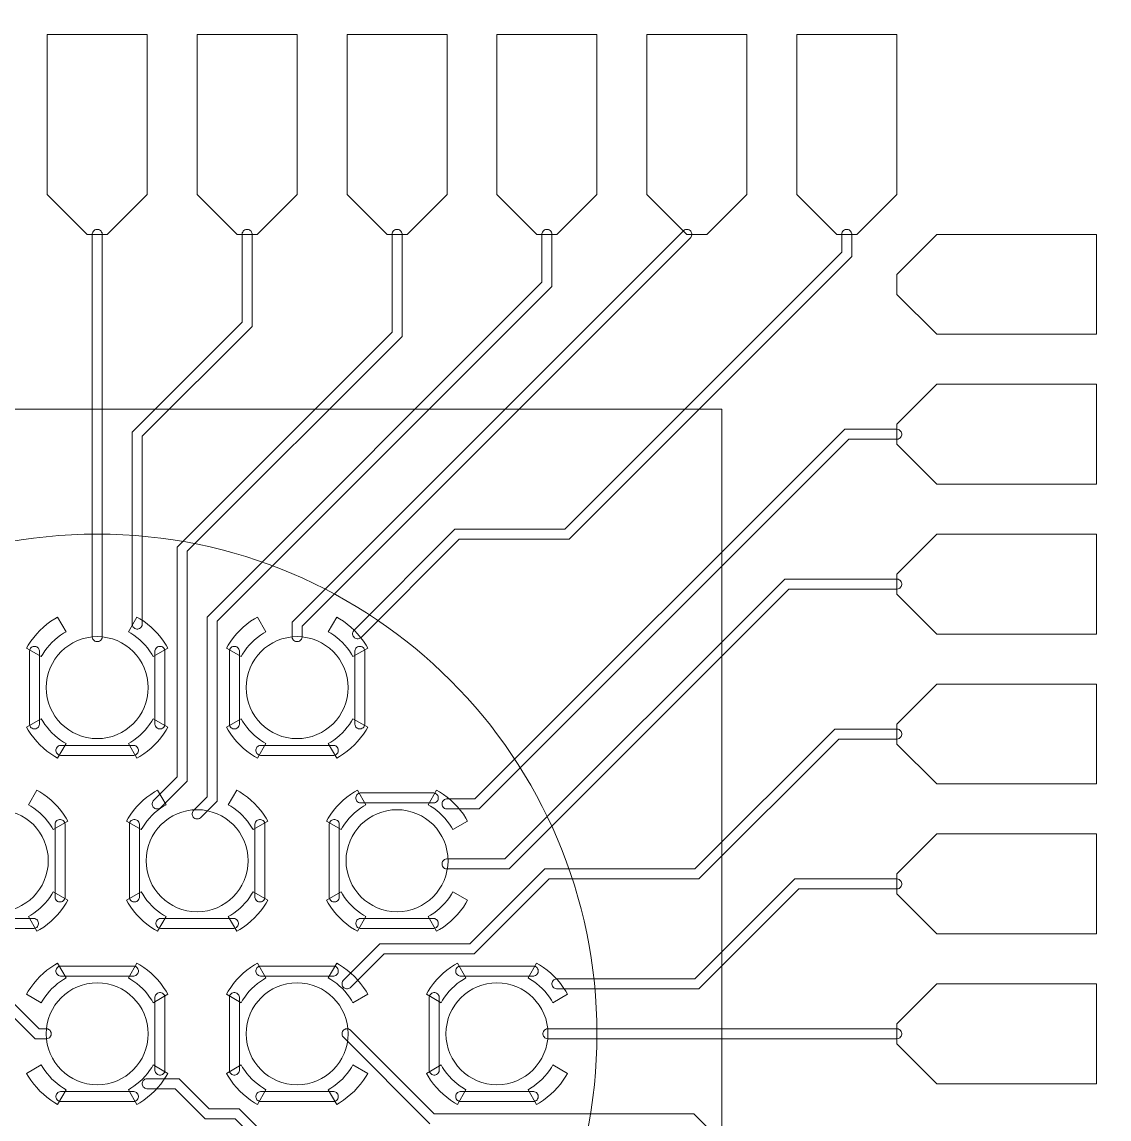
# Model space of a CAD drawing. Extents: x -17000 to 83000, y -71302 to 39000.
# Drawn here: x 32247 to 43125, y -853 to 10126 of the extents above; entities that cross this region are included whole.
import ezdxf

# ---------------------------------------------------------------- set-up
doc = ezdxf.new("R2010")
doc.units = 0
for name, color, linetype, lineweight, true_color in [('Boundaries', 6, 'Continuous', 5, 0xff00ff), ('Central Electrodes', 5, 'Continuous', 5, 0x0000ff), ('Connectors', 4, 'Continuous', 5, 0x00ffff), ('Reference Electrodes', 30, 'Continuous', 5, 0xff7f00)]:
    doc.layers.add(name, color=color, linetype=linetype, lineweight=lineweight, true_color=true_color)

msp = doc.modelspace()

# ---------------------------------------------------------------- linework, layer by layer
at = {"layer": 'Boundaries'}
for points in [[(39250, 6250), (26750, 6250)], [(39250, -6250), (39250, 6250)]]:
    msp.add_lwpolyline(points, dxfattribs=at)
for centre, radius in [((33000, -11000), 50000), ((33000, -11000), 47500), ((33000, 0), 5000)]:
    msp.add_circle(centre, radius, dxfattribs=at)
at = {"layer": 'Central Electrodes'}
for points in [[(32900, 8000), (32500, 8400), (32500, 10000), (33500, 10000), (33500, 8400), (33100, 8000)], [(34400, 8000), (34000, 8400), (34000, 10000), (35000, 10000), (35000, 8400), (34600, 8000)], [(35900, 8000), (35500, 8400), (35500, 10000), (36500, 10000), (36500, 8400), (36100, 8000)], [(37400, 8000), (37000, 8400), (37000, 10000), (38000, 10000), (38000, 8400), (37600, 8000)], [(38900, 8000), (38500, 8400), (38500, 10000), (39500, 10000), (39500, 8400), (39100, 8000)], [(40400, 8000), (40000, 8400), (40000, 10000), (41000, 10000), (41000, 8400), (40600, 8000)], [(41400, 7000), (41000, 7400), (41000, 7600), (41400, 8000), (43000, 8000), (43000, 7000)], [(41400, 5500), (41000, 5900), (41000, 6100), (41400, 6500), (43000, 6500), (43000, 5500)], [(41400, 4000), (41000, 4400), (41000, 4600), (41400, 5000), (43000, 5000), (43000, 4000)], [(41400, 2500), (41000, 2900), (41000, 3100), (41400, 3500), (43000, 3500), (43000, 2500)], [(41400, 1000), (41000, 1400), (41000, 1600), (41400, 2000), (43000, 2000), (43000, 1000)], [(41400, -500), (41000, -100), (41000, 100), (41400, 500), (43000, 500), (43000, -500)]]:
    msp.add_lwpolyline(points, close=True, dxfattribs=at)
for centre in [(33000, 3464.102), (35000, 3464.102), (32000, 1732.051), (34000, 1732.051), (36000, 1732.051), (33000, 0), (35000, 0), (37000, 0)]:
    msp.add_circle(centre, 510.252, dxfattribs=at)
at = {"layer": 'Connectors'}
for points in [[(32995.075, 3924.354), (32985.416, 3926.275), (32976.316, 3930.045), (32968.127, 3935.516), (32961.162, 3942.481), (32955.691, 3950.67), (32951.921, 3959.77), (32950, 3969.429), (32950, 8004.925), (32951.921, 8014.584), (32955.691, 8023.684), (32961.162, 8031.873), (32968.127, 8038.838), (32976.316, 8044.309), (32985.416, 8048.079), (32995.075, 8050), (33004.925, 8050), (33014.584, 8048.079), (33023.684, 8044.309), (33031.873, 8038.838), (33038.838, 8031.873), (33044.309, 8023.684), (33048.079, 8014.584), (33050, 8004.925), (33050, 3969.429), (33048.079, 3959.77), (33044.309, 3950.67), (33038.838, 3942.481), (33031.873, 3935.516), (33023.684, 3930.045), (33014.584, 3926.275), (33004.925, 3924.354)], [(33395.075, 4050), (33385.416, 4051.921), (33376.316, 4055.691), (33368.127, 4061.162), (33361.162, 4068.127), (33355.691, 4076.316), (33351.921, 4085.416), (33350, 4095.075), (33350, 6020.71), (34450, 7120.71), (34450, 8004.925), (34451.921, 8014.584), (34455.691, 8023.684), (34461.162, 8031.873), (34468.127, 8038.838), (34476.316, 8044.309), (34485.416, 8048.079), (34495.075, 8050), (34504.925, 8050), (34514.584, 8048.079), (34523.684, 8044.309), (34531.873, 8038.838), (34538.838, 8031.873), (34544.309, 8023.684), (34548.079, 8014.584), (34550, 8004.925), (34550, 7079.29), (33450, 5979.29), (33450, 4095.075), (33448.079, 4085.416), (33444.309, 4076.316), (33438.838, 4068.127), (33431.873, 4061.162), (33423.684, 4055.691), (33414.584, 4051.921), (33404.925, 4050)], [(33595.075, 2250), (33585.415, 2251.922), (33576.316, 2255.691), (33568.127, 2261.162), (33561.162, 2268.127), (33555.691, 2276.316), (33551.922, 2285.415), (33550, 2295.075), (33550, 2304.924), (33551.922, 2314.584), (33555.691, 2323.684), (33561.163, 2331.873), (33800, 2570.71), (33800, 4870.71), (35950, 7020.71), (35950, 8004.925), (35951.921, 8014.584), (35955.691, 8023.684), (35961.162, 8031.873), (35968.127, 8038.838), (35976.316, 8044.309), (35985.416, 8048.079), (35995.075, 8050), (36004.925, 8050), (36014.584, 8048.079), (36023.684, 8044.309), (36031.873, 8038.838), (36038.838, 8031.873), (36044.309, 8023.684), (36048.079, 8014.584), (36050, 8004.925), (36050, 6979.29), (33900, 4829.29), (33900, 2529.29), (33631.873, 2261.163), (33623.684, 2255.691), (33614.584, 2251.922), (33604.924, 2250)], [(33995.075, 2150), (33985.415, 2151.922), (33976.316, 2155.691), (33968.127, 2161.162), (33961.162, 2168.127), (33955.691, 2176.316), (33951.922, 2185.415), (33950, 2195.075), (33950, 2204.924), (33951.922, 2214.584), (33955.691, 2223.684), (33961.163, 2231.873), (34100, 2370.71), (34100, 4170.71), (37450, 7520.71), (37450, 8004.925), (37451.921, 8014.584), (37455.691, 8023.684), (37461.162, 8031.873), (37468.127, 8038.838), (37476.316, 8044.309), (37485.416, 8048.079), (37495.075, 8050), (37504.925, 8050), (37514.584, 8048.079), (37523.684, 8044.309), (37531.873, 8038.838), (37538.838, 8031.873), (37544.309, 8023.684), (37548.079, 8014.584), (37550, 8004.925), (37550, 7479.29), (34200, 4129.29), (34200, 2329.29), (34031.873, 2161.163), (34023.684, 2155.691), (34014.584, 2151.922), (34004.924, 2150)], [(34995.075, 3924.354), (34985.416, 3926.275), (34976.316, 3930.045), (34968.127, 3935.516), (34961.162, 3942.481), (34955.691, 3950.67), (34951.921, 3959.77), (34950, 3969.429), (34950, 4120.71), (38868.127, 8038.837), (38876.316, 8044.309), (38885.416, 8048.078), (38895.076, 8050), (38904.925, 8050), (38914.585, 8048.078), (38923.684, 8044.309), (38931.873, 8038.838), (38938.838, 8031.873), (38944.309, 8023.684), (38948.078, 8014.585), (38950, 8004.925), (38950, 7995.076), (38948.078, 7985.416), (38944.309, 7976.316), (38938.837, 7968.127), (35050, 4079.29), (35050, 3969.429), (35048.079, 3959.77), (35044.309, 3950.67), (35038.838, 3942.481), (35031.873, 3935.516), (35023.684, 3930.045), (35014.584, 3926.275), (35004.925, 3924.354)], [(35600.485, 3952.808), (35590.823, 3954.717), (35581.718, 3958.475), (35573.522, 3963.936), (35566.549, 3970.892), (35561.067, 3979.074), (35557.286, 3988.168), (35555.352, 3997.826), (35555.34, 4007.675), (35557.249, 4017.337), (35561.007, 4026.442), (35566.468, 4034.638), (36579.252, 5050), (37679.29, 5050), (40450, 7820.71), (40450, 8004.925), (40451.921, 8014.584), (40455.691, 8023.684), (40461.162, 8031.873), (40468.127, 8038.838), (40476.316, 8044.309), (40485.416, 8048.079), (40495.075, 8050), (40504.925, 8050), (40514.584, 8048.079), (40523.684, 8044.309), (40531.873, 8038.838), (40538.838, 8031.873), (40544.309, 8023.684), (40548.079, 8014.584), (40550, 8004.925), (40550, 7779.29), (37720.71, 4950), (36620.748, 4950), (35637.268, 3964.017), (35629.086, 3958.535), (35619.992, 3954.754), (35610.334, 3952.82)], [(36495.075, 2250), (36485.416, 2251.921), (36476.316, 2255.691), (36468.127, 2261.162), (36461.162, 2268.127), (36455.691, 2276.316), (36451.921, 2285.416), (36450, 2295.075), (36450, 2304.925), (36451.921, 2314.584), (36455.691, 2323.684), (36461.162, 2331.873), (36468.127, 2338.838), (36476.316, 2344.309), (36485.416, 2348.079), (36495.075, 2350), (36779.29, 2350), (40479.29, 6050), (41004.925, 6050), (41014.584, 6048.079), (41023.684, 6044.309), (41031.873, 6038.838), (41038.838, 6031.873), (41044.309, 6023.684), (41048.079, 6014.584), (41050, 6004.925), (41050, 5995.075), (41048.079, 5985.416), (41044.309, 5976.316), (41038.838, 5968.127), (41031.873, 5961.162), (41023.684, 5955.691), (41014.584, 5951.921), (41004.925, 5950), (40520.71, 5950), (36820.71, 2250)], [(36495.075, 1650), (36485.416, 1651.921), (36476.316, 1655.691), (36468.127, 1661.162), (36461.162, 1668.127), (36455.691, 1676.316), (36451.921, 1685.416), (36450, 1695.075), (36450, 1704.925), (36451.921, 1714.584), (36455.691, 1723.684), (36461.162, 1731.873), (36468.127, 1738.838), (36476.316, 1744.309), (36485.416, 1748.079), (36495.075, 1750), (37079.29, 1750), (39879.29, 4550), (41004.925, 4550), (41014.584, 4548.079), (41023.684, 4544.309), (41031.873, 4538.838), (41038.838, 4531.873), (41044.309, 4523.684), (41048.079, 4514.584), (41050, 4504.925), (41050, 4495.075), (41048.079, 4485.416), (41044.309, 4476.316), (41038.838, 4468.127), (41031.873, 4461.162), (41023.684, 4455.691), (41014.584, 4451.921), (41004.925, 4450), (39920.71, 4450), (37120.71, 1650)], [(32367.207, 3051.602), (32357.548, 3053.523), (32348.448, 3057.293), (32340.259, 3062.764), (32333.294, 3069.729), (32327.823, 3077.918), (32324.053, 3087.018), (32322.132, 3096.677), (32322.132, 3831.527), (32324.053, 3841.186), (32327.823, 3850.286), (32333.294, 3858.475), (32340.259, 3865.44), (32348.448, 3870.911), (32357.548, 3874.681), (32367.207, 3876.602), (32377.057, 3876.602), (32386.716, 3874.681), (32395.816, 3870.911), (32404.005, 3865.44), (32410.97, 3858.475), (32416.441, 3850.286), (32420.211, 3841.186), (32422.132, 3831.527), (32422.132, 3096.677), (32420.211, 3087.018), (32416.441, 3077.918), (32410.97, 3069.729), (32404.005, 3062.764), (32395.816, 3057.293), (32386.716, 3053.523), (32377.057, 3051.602)], [(33622.943, 3051.602), (33613.284, 3053.523), (33604.184, 3057.293), (33595.995, 3062.764), (33589.03, 3069.729), (33583.559, 3077.918), (33579.789, 3087.018), (33577.868, 3096.677), (33577.868, 3831.527), (33579.789, 3841.186), (33583.559, 3850.286), (33589.03, 3858.475), (33595.995, 3865.44), (33604.184, 3870.911), (33613.284, 3874.681), (33622.943, 3876.602), (33632.793, 3876.602), (33642.452, 3874.681), (33651.552, 3870.911), (33659.741, 3865.44), (33666.706, 3858.475), (33672.177, 3850.286), (33675.947, 3841.186), (33677.868, 3831.527), (33677.868, 3096.677), (33675.947, 3087.018), (33672.177, 3077.918), (33666.706, 3069.729), (33659.741, 3062.764), (33651.552, 3057.293), (33642.452, 3053.523), (33632.793, 3051.602)], [(34367.207, 3051.602), (34357.548, 3053.523), (34348.448, 3057.293), (34340.259, 3062.764), (34333.294, 3069.729), (34327.823, 3077.918), (34324.053, 3087.018), (34322.132, 3096.677), (34322.132, 3831.527), (34324.053, 3841.186), (34327.823, 3850.286), (34333.294, 3858.475), (34340.259, 3865.44), (34348.448, 3870.911), (34357.548, 3874.681), (34367.207, 3876.602), (34377.057, 3876.602), (34386.716, 3874.681), (34395.816, 3870.911), (34404.005, 3865.44), (34410.97, 3858.475), (34416.441, 3850.286), (34420.211, 3841.186), (34422.132, 3831.527), (34422.132, 3096.677), (34420.211, 3087.018), (34416.441, 3077.918), (34410.97, 3069.729), (34404.005, 3062.764), (34395.816, 3057.293), (34386.716, 3053.523), (34377.057, 3051.602)], [(35622.943, 3051.602), (35613.284, 3053.523), (35604.184, 3057.293), (35595.995, 3062.764), (35589.03, 3069.729), (35583.559, 3077.918), (35579.789, 3087.018), (35577.868, 3096.677), (35577.868, 3831.527), (35579.789, 3841.186), (35583.559, 3850.286), (35589.03, 3858.475), (35595.995, 3865.44), (35604.184, 3870.911), (35613.284, 3874.681), (35622.943, 3876.602), (35632.793, 3876.602), (35642.452, 3874.681), (35651.552, 3870.911), (35659.741, 3865.44), (35666.706, 3858.475), (35672.177, 3850.286), (35675.947, 3841.186), (35677.868, 3831.527), (35677.868, 3096.677), (35675.947, 3087.018), (35672.177, 3077.918), (35666.706, 3069.729), (35659.741, 3062.764), (35651.552, 3057.293), (35642.452, 3053.523), (35632.793, 3051.602)], [(35495.075, 450), (35485.415, 451.922), (35476.316, 455.691), (35468.127, 461.162), (35461.162, 468.127), (35455.691, 476.316), (35451.922, 485.415), (35450, 495.075), (35450, 504.924), (35451.922, 514.584), (35455.691, 523.684), (35461.163, 531.873), (35829.29, 900), (36729.29, 900), (37479.29, 1650), (38979.29, 1650), (40379.29, 3050), (41004.925, 3050), (41014.584, 3048.079), (41023.684, 3044.309), (41031.873, 3038.838), (41038.838, 3031.873), (41044.309, 3023.684), (41048.079, 3014.584), (41050, 3004.925), (41050, 2995.075), (41048.079, 2985.416), (41044.309, 2976.316), (41038.838, 2968.127), (41031.873, 2961.162), (41023.684, 2955.691), (41014.584, 2951.921), (41004.925, 2950), (40420.71, 2950), (39020.71, 1550), (37520.71, 1550), (36770.71, 800), (35870.71, 800), (35531.873, 461.163), (35523.684, 455.691), (35514.584, 451.922), (35504.924, 450)], [(32632.575, 2786.233), (32622.916, 2788.154), (32613.816, 2791.924), (32605.627, 2797.395), (32598.662, 2804.36), (32593.191, 2812.549), (32589.421, 2821.649), (32587.5, 2831.308), (32587.5, 2841.158), (32589.421, 2850.817), (32593.191, 2859.917), (32598.662, 2868.106), (32605.627, 2875.071), (32613.816, 2880.542), (32622.916, 2884.312), (32632.575, 2886.233), (33367.425, 2886.233), (33377.084, 2884.312), (33386.184, 2880.542), (33394.373, 2875.071), (33401.338, 2868.106), (33406.809, 2859.917), (33410.579, 2850.817), (33412.5, 2841.158), (33412.5, 2831.308), (33410.579, 2821.649), (33406.809, 2812.549), (33401.338, 2804.36), (33394.373, 2797.395), (33386.184, 2791.924), (33377.084, 2788.154), (33367.425, 2786.233)], [(34632.575, 2786.233), (34622.916, 2788.154), (34613.816, 2791.924), (34605.627, 2797.395), (34598.662, 2804.36), (34593.191, 2812.549), (34589.421, 2821.649), (34587.5, 2831.308), (34587.5, 2841.158), (34589.421, 2850.817), (34593.191, 2859.917), (34598.662, 2868.106), (34605.627, 2875.071), (34613.816, 2880.542), (34622.916, 2884.312), (34632.575, 2886.233), (35367.425, 2886.233), (35377.084, 2884.312), (35386.184, 2880.542), (35394.373, 2875.071), (35401.338, 2868.106), (35406.809, 2859.917), (35410.579, 2850.817), (35412.5, 2841.158), (35412.5, 2831.308), (35410.579, 2821.649), (35406.809, 2812.549), (35401.338, 2804.36), (35394.373, 2797.395), (35386.184, 2791.924), (35377.084, 2788.154), (35367.425, 2786.233)], [(35632.575, 2309.919), (35622.916, 2311.84), (35613.816, 2315.61), (35605.627, 2321.081), (35598.662, 2328.046), (35593.191, 2336.235), (35589.421, 2345.335), (35587.5, 2354.994), (35587.5, 2364.844), (35589.421, 2374.503), (35593.191, 2383.603), (35598.662, 2391.792), (35605.627, 2398.757), (35613.816, 2404.228), (35622.916, 2407.998), (35632.575, 2409.919), (36367.425, 2409.919), (36377.084, 2407.998), (36386.184, 2404.228), (36394.373, 2398.757), (36401.338, 2391.792), (36406.809, 2383.603), (36410.579, 2374.503), (36412.5, 2364.844), (36412.5, 2354.994), (36410.579, 2345.335), (36406.809, 2336.235), (36401.338, 2328.046), (36394.373, 2321.081), (36386.184, 2315.61), (36377.084, 2311.84), (36367.425, 2309.919)], [(32622.943, 1319.551), (32613.284, 1321.472), (32604.184, 1325.242), (32595.995, 1330.713), (32589.03, 1337.678), (32583.559, 1345.867), (32579.789, 1354.967), (32577.868, 1364.626), (32577.868, 2099.476), (32579.789, 2109.135), (32583.559, 2118.235), (32589.03, 2126.424), (32595.995, 2133.389), (32604.184, 2138.86), (32613.284, 2142.63), (32622.943, 2144.551), (32632.793, 2144.551), (32642.452, 2142.63), (32651.552, 2138.86), (32659.741, 2133.389), (32666.706, 2126.424), (32672.177, 2118.235), (32675.947, 2109.135), (32677.868, 2099.476), (32677.868, 1364.626), (32675.947, 1354.967), (32672.177, 1345.867), (32666.706, 1337.678), (32659.741, 1330.713), (32651.552, 1325.242), (32642.452, 1321.472), (32632.793, 1319.551)], [(33367.207, 1319.551), (33357.548, 1321.472), (33348.448, 1325.242), (33340.259, 1330.713), (33333.294, 1337.678), (33327.823, 1345.867), (33324.053, 1354.967), (33322.132, 1364.626), (33322.132, 2099.476), (33324.053, 2109.135), (33327.823, 2118.235), (33333.294, 2126.424), (33340.259, 2133.389), (33348.448, 2138.86), (33357.548, 2142.63), (33367.207, 2144.551), (33377.057, 2144.551), (33386.716, 2142.63), (33395.816, 2138.86), (33404.005, 2133.389), (33410.97, 2126.424), (33416.441, 2118.235), (33420.211, 2109.135), (33422.132, 2099.476), (33422.132, 1364.626), (33420.211, 1354.967), (33416.441, 1345.867), (33410.97, 1337.678), (33404.005, 1330.713), (33395.816, 1325.242), (33386.716, 1321.472), (33377.057, 1319.551)], [(34622.943, 1319.551), (34613.284, 1321.472), (34604.184, 1325.242), (34595.995, 1330.713), (34589.03, 1337.678), (34583.559, 1345.867), (34579.789, 1354.967), (34577.868, 1364.626), (34577.868, 2099.476), (34579.789, 2109.135), (34583.559, 2118.235), (34589.03, 2126.424), (34595.995, 2133.389), (34604.184, 2138.86), (34613.284, 2142.63), (34622.943, 2144.551), (34632.793, 2144.551), (34642.452, 2142.63), (34651.552, 2138.86), (34659.741, 2133.389), (34666.706, 2126.424), (34672.177, 2118.235), (34675.947, 2109.135), (34677.868, 2099.476), (34677.868, 1364.626), (34675.947, 1354.967), (34672.177, 1345.867), (34666.706, 1337.678), (34659.741, 1330.713), (34651.552, 1325.242), (34642.452, 1321.472), (34632.793, 1319.551)], [(35367.207, 1319.551), (35357.548, 1321.472), (35348.448, 1325.242), (35340.259, 1330.713), (35333.294, 1337.678), (35327.823, 1345.867), (35324.053, 1354.967), (35322.132, 1364.626), (35322.132, 2099.476), (35324.053, 2109.135), (35327.823, 2118.235), (35333.294, 2126.424), (35340.259, 2133.389), (35348.448, 2138.86), (35357.548, 2142.63), (35367.207, 2144.551), (35377.057, 2144.551), (35386.716, 2142.63), (35395.816, 2138.86), (35404.005, 2133.389), (35410.97, 2126.424), (35416.441, 2118.235), (35420.211, 2109.135), (35422.132, 2099.476), (35422.132, 1364.626), (35420.211, 1354.967), (35416.441, 1345.867), (35410.97, 1337.678), (35404.005, 1330.713), (35395.816, 1325.242), (35386.716, 1321.472), (35377.057, 1319.551)], [(37595.075, 450), (37585.416, 451.921), (37576.316, 455.691), (37568.127, 461.162), (37561.162, 468.127), (37555.691, 476.316), (37551.921, 485.416), (37550, 495.075), (37550, 504.925), (37551.921, 514.584), (37555.691, 523.684), (37561.162, 531.873), (37568.127, 538.838), (37576.316, 544.309), (37585.416, 548.079), (37595.075, 550), (38979.29, 550), (39979.29, 1550), (41004.925, 1550), (41014.584, 1548.079), (41023.684, 1544.309), (41031.873, 1538.838), (41038.838, 1531.873), (41044.309, 1523.684), (41048.079, 1514.584), (41050, 1504.925), (41050, 1495.075), (41048.079, 1485.416), (41044.309, 1476.316), (41038.838, 1468.127), (41031.873, 1461.162), (41023.684, 1455.691), (41014.584, 1451.921), (41004.925, 1450), (40020.71, 1450), (39020.71, 450)], [(33632.575, 1054.182), (33622.916, 1056.103), (33613.816, 1059.873), (33605.627, 1065.344), (33598.662, 1072.309), (33593.191, 1080.498), (33589.421, 1089.598), (33587.5, 1099.257), (33587.5, 1109.107), (33589.421, 1118.766), (33593.191, 1127.866), (33598.662, 1136.055), (33605.627, 1143.02), (33613.816, 1148.491), (33622.916, 1152.261), (33632.575, 1154.182), (34367.425, 1154.182), (34377.084, 1152.261), (34386.184, 1148.491), (34394.373, 1143.02), (34401.338, 1136.055), (34406.809, 1127.866), (34410.579, 1118.766), (34412.5, 1109.107), (34412.5, 1099.257), (34410.579, 1089.598), (34406.809, 1080.498), (34401.338, 1072.309), (34394.373, 1065.344), (34386.184, 1059.873), (34377.084, 1056.103), (34367.425, 1054.182)], [(35632.575, 1054.182), (35622.916, 1056.103), (35613.816, 1059.873), (35605.627, 1065.344), (35598.662, 1072.309), (35593.191, 1080.498), (35589.421, 1089.598), (35587.5, 1099.257), (35587.5, 1109.107), (35589.421, 1118.766), (35593.191, 1127.866), (35598.662, 1136.055), (35605.627, 1143.02), (35613.816, 1148.491), (35622.916, 1152.261), (35632.575, 1154.182), (36367.425, 1154.182), (36377.084, 1152.261), (36386.184, 1148.491), (36394.373, 1143.02), (36401.338, 1136.055), (36406.809, 1127.866), (36410.579, 1118.766), (36412.5, 1109.107), (36412.5, 1099.257), (36410.579, 1089.598), (36406.809, 1080.498), (36401.338, 1072.309), (36394.373, 1065.344), (36386.184, 1059.873), (36377.084, 1056.103), (36367.425, 1054.182)], [(32632.575, 577.868), (32622.916, 579.789), (32613.816, 583.559), (32605.627, 589.03), (32598.662, 595.995), (32593.191, 604.184), (32589.421, 613.284), (32587.5, 622.943), (32587.5, 632.793), (32589.421, 642.452), (32593.191, 651.552), (32598.662, 659.741), (32605.627, 666.706), (32613.816, 672.177), (32622.916, 675.947), (32632.575, 677.868), (33367.425, 677.868), (33377.084, 675.947), (33386.184, 672.177), (33394.373, 666.706), (33401.338, 659.741), (33406.809, 651.552), (33410.579, 642.452), (33412.5, 632.793), (33412.5, 622.943), (33410.579, 613.284), (33406.809, 604.184), (33401.338, 595.995), (33394.373, 589.03), (33386.184, 583.559), (33377.084, 579.789), (33367.425, 577.868)], [(34632.575, 577.868), (34622.916, 579.789), (34613.816, 583.559), (34605.627, 589.03), (34598.662, 595.995), (34593.191, 604.184), (34589.421, 613.284), (34587.5, 622.943), (34587.5, 632.793), (34589.421, 642.452), (34593.191, 651.552), (34598.662, 659.741), (34605.627, 666.706), (34613.816, 672.177), (34622.916, 675.947), (34632.575, 677.868), (35367.425, 677.868), (35377.084, 675.947), (35386.184, 672.177), (35394.373, 666.706), (35401.338, 659.741), (35406.809, 651.552), (35410.579, 642.452), (35412.5, 632.793), (35412.5, 622.943), (35410.579, 613.284), (35406.809, 604.184), (35401.338, 595.995), (35394.373, 589.03), (35386.184, 583.559), (35377.084, 579.789), (35367.425, 577.868)], [(36632.575, 577.868), (36622.916, 579.789), (36613.816, 583.559), (36605.627, 589.03), (36598.662, 595.995), (36593.191, 604.184), (36589.421, 613.284), (36587.5, 622.943), (36587.5, 632.793), (36589.421, 642.452), (36593.191, 651.552), (36598.662, 659.741), (36605.627, 666.706), (36613.816, 672.177), (36622.916, 675.947), (36632.575, 677.868), (37367.425, 677.868), (37377.084, 675.947), (37386.184, 672.177), (37394.373, 666.706), (37401.338, 659.741), (37406.809, 651.552), (37410.579, 642.452), (37412.5, 632.793), (37412.5, 622.943), (37410.579, 613.284), (37406.809, 604.184), (37401.338, 595.995), (37394.373, 589.03), (37386.184, 583.559), (37377.084, 579.789), (37367.425, 577.868)], [(33622.943, -412.5), (33613.284, -410.579), (33604.184, -406.809), (33595.995, -401.338), (33589.03, -394.373), (33583.559, -386.184), (33579.789, -377.084), (33577.868, -367.425), (33577.868, 367.425), (33579.789, 377.084), (33583.559, 386.184), (33589.03, 394.373), (33595.995, 401.338), (33604.184, 406.809), (33613.284, 410.579), (33622.943, 412.5), (33632.793, 412.5), (33642.452, 410.579), (33651.552, 406.809), (33659.741, 401.338), (33666.706, 394.373), (33672.177, 386.184), (33675.947, 377.084), (33677.868, 367.425), (33677.868, -367.425), (33675.947, -377.084), (33672.177, -386.184), (33666.706, -394.373), (33659.741, -401.338), (33651.552, -406.809), (33642.452, -410.579), (33632.793, -412.5)], [(34367.207, -412.5), (34357.548, -410.579), (34348.448, -406.809), (34340.259, -401.338), (34333.294, -394.373), (34327.823, -386.184), (34324.053, -377.084), (34322.132, -367.425), (34322.132, 367.425), (34324.053, 377.084), (34327.823, 386.184), (34333.294, 394.373), (34340.259, 401.338), (34348.448, 406.809), (34357.548, 410.579), (34367.207, 412.5), (34377.057, 412.5), (34386.716, 410.579), (34395.816, 406.809), (34404.005, 401.338), (34410.97, 394.373), (34416.441, 386.184), (34420.211, 377.084), (34422.132, 367.425), (34422.132, -367.425), (34420.211, -377.084), (34416.441, -386.184), (34410.97, -394.373), (34404.005, -401.338), (34395.816, -406.809), (34386.716, -410.579), (34377.057, -412.5)], [(36367.207, -412.5), (36357.548, -410.579), (36348.448, -406.809), (36340.259, -401.338), (36333.294, -394.373), (36327.823, -386.184), (36324.053, -377.084), (36322.132, -367.425), (36322.132, 367.425), (36324.053, 377.084), (36327.823, 386.184), (36333.294, 394.373), (36340.259, 401.338), (36348.448, 406.809), (36357.548, 410.579), (36367.207, 412.5), (36377.057, 412.5), (36386.716, 410.579), (36395.816, 406.809), (36404.005, 401.338), (36410.97, 394.373), (36416.441, 386.184), (36420.211, 377.084), (36422.132, 367.425), (36422.132, -367.425), (36420.211, -377.084), (36416.441, -386.184), (36410.97, -394.373), (36404.005, -401.338), (36395.816, -406.809), (36386.716, -410.579), (36377.057, -412.5)], [(37505.327, -50), (37495.668, -48.079), (37486.568, -44.309), (37478.379, -38.838), (37471.414, -31.873), (37465.943, -23.684), (37462.173, -14.584), (37460.252, -4.925), (37460.252, 4.925), (37462.173, 14.584), (37465.943, 23.684), (37471.414, 31.873), (37478.379, 38.838), (37486.568, 44.309), (37495.668, 48.079), (37505.327, 50), (41004.925, 50), (41014.584, 48.079), (41023.684, 44.309), (41031.873, 38.838), (41038.838, 31.873), (41044.309, 23.684), (41048.079, 14.584), (41050, 4.925), (41050, -4.925), (41048.079, -14.584), (41044.309, -23.684), (41038.838, -31.873), (41031.873, -38.838), (41023.684, -44.309), (41014.584, -48.079), (41004.925, -50)], [(32632.575, -677.868), (32622.916, -675.947), (32613.816, -672.177), (32605.627, -666.706), (32598.662, -659.741), (32593.191, -651.552), (32589.421, -642.452), (32587.5, -632.793), (32587.5, -622.943), (32589.421, -613.284), (32593.191, -604.184), (32598.662, -595.995), (32605.627, -589.03), (32613.816, -583.559), (32622.916, -579.789), (32632.575, -577.868), (33367.425, -577.868), (33377.084, -579.789), (33386.184, -583.559), (33394.373, -589.03), (33401.338, -595.995), (33406.809, -604.184), (33410.579, -613.284), (33412.5, -622.943), (33412.5, -632.793), (33410.579, -642.452), (33406.809, -651.552), (33401.338, -659.741), (33394.373, -666.706), (33386.184, -672.177), (33377.084, -675.947), (33367.425, -677.868)], [(34632.575, -677.868), (34622.916, -675.947), (34613.816, -672.177), (34605.627, -666.706), (34598.662, -659.741), (34593.191, -651.552), (34589.421, -642.452), (34587.5, -632.793), (34587.5, -622.943), (34589.421, -613.284), (34593.191, -604.184), (34598.662, -595.995), (34605.627, -589.03), (34613.816, -583.559), (34622.916, -579.789), (34632.575, -577.868), (35367.425, -577.868), (35377.084, -579.789), (35386.184, -583.559), (35394.373, -589.03), (35401.338, -595.995), (35406.809, -604.184), (35410.579, -613.284), (35412.5, -622.943), (35412.5, -632.793), (35410.579, -642.452), (35406.809, -651.552), (35401.338, -659.741), (35394.373, -666.706), (35386.184, -672.177), (35377.084, -675.947), (35367.425, -677.868)], [(36632.575, -677.868), (36622.916, -675.947), (36613.816, -672.177), (36605.627, -666.706), (36598.662, -659.741), (36593.191, -651.552), (36589.421, -642.452), (36587.5, -632.793), (36587.5, -622.943), (36589.421, -613.284), (36593.191, -604.184), (36598.662, -595.995), (36605.627, -589.03), (36613.816, -583.559), (36622.916, -579.789), (36632.575, -577.868), (37367.425, -577.868), (37377.084, -579.789), (37386.184, -583.559), (37394.373, -589.03), (37401.338, -595.995), (37406.809, -604.184), (37410.579, -613.284), (37412.5, -622.943), (37412.5, -632.793), (37410.579, -642.452), (37406.809, -651.552), (37401.338, -659.741), (37394.373, -666.706), (37386.184, -672.177), (37377.084, -675.947), (37367.425, -677.868)]]:
    msp.add_lwpolyline(points, close=True, dxfattribs=at)
for points in [[(31050, 1420.71), (32420.71, 50), (32494.673, 50), (32504.332, 48.079), (32513.432, 44.309), (32521.621, 38.838), (32528.586, 31.873), (32534.057, 23.684), (32537.827, 14.584), (32539.748, 4.925), (32539.748, -4.925), (32537.827, -14.584), (32534.057, -23.684), (32528.586, -31.873), (32521.621, -38.838), (32513.432, -44.309), (32504.332, -48.079), (32494.673, -50), (32379.29, -50), (30950, 1379.29)], [(31632.575, 1154.182), (32367.425, 1154.182), (32377.084, 1152.261), (32386.184, 1148.491), (32394.373, 1143.02), (32401.338, 1136.055), (32406.809, 1127.866), (32410.579, 1118.766), (32412.5, 1109.107), (32412.5, 1099.257), (32410.579, 1089.598), (32406.809, 1080.498), (32401.338, 1072.309), (32394.373, 1065.344), (32386.184, 1059.873), (32377.084, 1056.103), (32367.425, 1054.182), (31632.575, 1054.182)], [(36329.29, -900), (35461.163, -31.873), (35455.691, -23.684), (35451.922, -14.584), (35450, -4.924), (35450, 4.925), (35451.922, 14.585), (35455.691, 23.684), (35461.162, 31.873), (35468.127, 38.838), (35476.316, 44.309), (35485.415, 48.078), (35495.075, 50), (35504.924, 50), (35514.584, 48.078), (35523.684, 44.309), (35531.873, 38.837), (36370.71, -800), (38970.71, -800), (39620.71, -1450)], [(34950, -1420.71), (34379.29, -850), (34079.29, -850), (33779.29, -550), (33495.075, -550), (33485.416, -548.079), (33476.316, -544.309), (33468.127, -538.838), (33461.162, -531.873), (33455.691, -523.684), (33451.921, -514.584), (33450, -504.925), (33450, -495.075), (33451.921, -485.416), (33455.691, -476.316), (33461.162, -468.127), (33468.127, -461.162), (33476.316, -455.691), (33485.416, -451.921), (33495.075, -450), (33820.71, -450), (34120.71, -750), (34420.71, -750), (35050, -1379.29)]]:
    msp.add_lwpolyline(points, dxfattribs=at)
at = {"layer": 'Reference Electrodes'}
for points in [[(32440.743, 3775.442), (32293.52, 3860.442), (32310.303, 3889.513), (32336.206, 3928.896), (32364.353, 3966.704), (32394.654, 4002.814), (32427.001, 4037.1), (32461.287, 4069.448), (32497.398, 4099.748), (32535.205, 4127.895), (32574.59, 4153.799), (32603.66, 4170.582), (32688.66, 4023.358), (32663.872, 4009.047), (32632.757, 3988.581), (32602.88, 3966.34), (32574.35, 3942.399), (32547.26, 3916.842), (32521.701, 3889.751), (32497.762, 3861.221), (32475.521, 3831.346), (32455.055, 3800.229)], [(33559.257, 3775.442), (33544.945, 3800.229), (33524.479, 3831.346), (33502.238, 3861.221), (33478.299, 3889.751), (33452.74, 3916.842), (33425.65, 3942.399), (33397.12, 3966.34), (33367.243, 3988.581), (33336.127, 4009.047), (33311.34, 4023.358), (33396.34, 4170.582), (33425.409, 4153.799), (33464.794, 4127.895), (33502.602, 4099.748), (33538.713, 4069.448), (33572.999, 4037.1), (33605.346, 4002.814), (33635.646, 3966.704), (33663.793, 3928.896), (33689.697, 3889.513), (33706.48, 3860.442)], [(34440.743, 3775.442), (34293.52, 3860.442), (34310.303, 3889.513), (34336.207, 3928.896), (34364.354, 3966.704), (34394.654, 4002.814), (34427.001, 4037.1), (34461.287, 4069.448), (34497.398, 4099.748), (34535.206, 4127.895), (34574.591, 4153.799), (34603.66, 4170.582), (34688.66, 4023.358), (34663.873, 4009.047), (34632.757, 3988.581), (34602.88, 3966.34), (34574.35, 3942.399), (34547.26, 3916.842), (34521.701, 3889.751), (34497.762, 3861.221), (34475.521, 3831.346), (34455.055, 3800.229)], [(35559.257, 3775.442), (35544.945, 3800.229), (35524.479, 3831.346), (35502.238, 3861.221), (35478.299, 3889.751), (35452.74, 3916.842), (35425.65, 3942.399), (35397.12, 3966.34), (35367.243, 3988.581), (35336.127, 4009.047), (35311.34, 4023.358), (35396.34, 4170.582), (35425.409, 4153.799), (35464.794, 4127.895), (35502.602, 4099.748), (35538.713, 4069.448), (35572.999, 4037.1), (35605.346, 4002.814), (35635.646, 3966.704), (35663.793, 3928.896), (35689.697, 3889.513), (35706.48, 3860.442)], [(32603.66, 2757.621), (32574.59, 2774.405), (32535.206, 2800.309), (32497.399, 2828.454), (32461.287, 2858.756), (32427.001, 2891.103), (32394.654, 2925.389), (32364.353, 2961.499), (32336.206, 2999.308), (32310.303, 3038.691), (32293.52, 3067.762), (32440.743, 3152.762), (32455.054, 3127.974), (32475.521, 3096.858), (32497.762, 3066.982), (32521.701, 3038.452), (32547.26, 3011.362), (32574.351, 2985.803), (32602.88, 2961.864), (32632.756, 2939.622), (32663.874, 2919.156), (32688.66, 2904.845)], [(33396.34, 2757.621), (33311.34, 2904.845), (33336.126, 2919.156), (33367.244, 2939.622), (33397.12, 2961.864), (33425.649, 2985.803), (33452.74, 3011.362), (33478.299, 3038.452), (33502.238, 3066.982), (33524.479, 3096.858), (33544.945, 3127.974), (33559.257, 3152.762), (33706.48, 3067.762), (33689.697, 3038.691), (33663.794, 2999.308), (33635.646, 2961.499), (33605.346, 2925.389), (33572.999, 2891.103), (33538.713, 2858.756), (33502.601, 2828.454), (33464.794, 2800.309), (33425.41, 2774.405)], [(34603.66, 2757.621), (34574.59, 2774.405), (34535.206, 2800.309), (34497.399, 2828.454), (34461.287, 2858.756), (34427.001, 2891.103), (34394.654, 2925.389), (34364.354, 2961.499), (34336.206, 2999.308), (34310.303, 3038.691), (34293.52, 3067.762), (34440.743, 3152.762), (34455.055, 3127.974), (34475.521, 3096.858), (34497.762, 3066.982), (34521.701, 3038.452), (34547.26, 3011.362), (34574.351, 2985.803), (34602.88, 2961.864), (34632.756, 2939.622), (34663.874, 2919.156), (34688.66, 2904.845)], [(35396.34, 2757.621), (35311.34, 2904.845), (35336.126, 2919.156), (35367.244, 2939.622), (35397.12, 2961.864), (35425.649, 2985.803), (35452.74, 3011.362), (35478.299, 3038.452), (35502.238, 3066.982), (35524.479, 3096.858), (35544.945, 3127.974), (35559.257, 3152.762), (35706.48, 3067.762), (35689.697, 3038.691), (35663.794, 2999.308), (35635.646, 2961.499), (35605.346, 2925.389), (35572.999, 2891.103), (35538.713, 2858.756), (35502.601, 2828.454), (35464.794, 2800.309), (35425.41, 2774.405)], [(32559.257, 2043.391), (32544.945, 2068.178), (32524.479, 2099.294), (32502.237, 2129.172), (32478.299, 2157.7), (32452.74, 2184.791), (32425.649, 2210.35), (32397.121, 2234.288), (32367.243, 2256.53), (32336.127, 2276.996), (32311.34, 2291.307), (32396.34, 2438.531), (32425.409, 2421.748), (32464.794, 2395.844), (32502.602, 2367.697), (32538.713, 2337.397), (32572.999, 2305.05), (32605.346, 2270.764), (32635.646, 2234.653), (32663.793, 2196.845), (32689.697, 2157.462), (32706.48, 2128.391)], [(33440.743, 2043.391), (33293.52, 2128.391), (33310.303, 2157.462), (33336.207, 2196.845), (33364.354, 2234.653), (33394.654, 2270.764), (33427.001, 2305.05), (33461.287, 2337.397), (33497.398, 2367.697), (33535.206, 2395.844), (33574.591, 2421.748), (33603.66, 2438.531), (33688.66, 2291.307), (33663.873, 2276.996), (33632.757, 2256.53), (33602.879, 2234.288), (33574.351, 2210.35), (33547.26, 2184.791), (33521.701, 2157.7), (33497.763, 2129.172), (33475.521, 2099.294), (33455.055, 2068.178)], [(34559.257, 2043.391), (34544.945, 2068.178), (34524.479, 2099.294), (34502.237, 2129.172), (34478.299, 2157.7), (34452.74, 2184.791), (34425.649, 2210.35), (34397.121, 2234.288), (34367.243, 2256.53), (34336.127, 2276.996), (34311.34, 2291.307), (34396.34, 2438.531), (34425.409, 2421.748), (34464.794, 2395.844), (34502.602, 2367.697), (34538.713, 2337.397), (34572.999, 2305.05), (34605.346, 2270.764), (34635.646, 2234.653), (34663.793, 2196.845), (34689.697, 2157.462), (34706.48, 2128.391)], [(35440.743, 2043.391), (35293.52, 2128.391), (35310.303, 2157.462), (35336.207, 2196.845), (35364.354, 2234.653), (35394.654, 2270.764), (35427.001, 2305.05), (35461.287, 2337.397), (35497.398, 2367.697), (35535.206, 2395.844), (35574.591, 2421.748), (35603.66, 2438.531), (35688.66, 2291.307), (35663.873, 2276.996), (35632.757, 2256.53), (35602.879, 2234.288), (35574.351, 2210.35), (35547.26, 2184.791), (35521.701, 2157.7), (35497.763, 2129.172), (35475.521, 2099.294), (35455.055, 2068.178)], [(36559.257, 2043.391), (36544.945, 2068.178), (36524.479, 2099.294), (36502.237, 2129.172), (36478.299, 2157.7), (36452.74, 2184.791), (36425.649, 2210.35), (36397.121, 2234.288), (36367.243, 2256.53), (36336.127, 2276.996), (36311.34, 2291.307), (36396.34, 2438.531), (36425.409, 2421.748), (36464.794, 2395.844), (36502.602, 2367.697), (36538.713, 2337.397), (36572.999, 2305.05), (36605.346, 2270.764), (36635.646, 2234.653), (36663.793, 2196.845), (36689.697, 2157.462), (36706.48, 2128.391)], [(32396.34, 1025.57), (32311.34, 1172.794), (32336.127, 1187.106), (32367.243, 1207.572), (32397.121, 1229.814), (32425.649, 1253.752), (32452.74, 1279.311), (32478.299, 1306.402), (32502.237, 1334.931), (32524.48, 1364.807), (32544.945, 1395.923), (32559.257, 1420.711), (32706.48, 1335.711), (32689.696, 1306.64), (32663.794, 1267.257), (32635.646, 1229.448), (32605.346, 1193.338), (32572.999, 1159.052), (32538.713, 1126.705), (32502.602, 1096.405), (32464.794, 1068.258), (32425.41, 1042.354)], [(33603.66, 1025.57), (33574.59, 1042.354), (33535.206, 1068.258), (33497.398, 1096.405), (33461.287, 1126.705), (33427.001, 1159.052), (33394.654, 1193.338), (33364.354, 1229.448), (33336.206, 1267.257), (33310.303, 1306.64), (33293.52, 1335.711), (33440.743, 1420.711), (33455.055, 1395.923), (33475.52, 1364.807), (33497.762, 1334.931), (33521.701, 1306.402), (33547.26, 1279.311), (33574.351, 1253.752), (33602.879, 1229.814), (33632.757, 1207.572), (33663.873, 1187.106), (33688.66, 1172.794)], [(34396.34, 1025.57), (34311.34, 1172.794), (34336.127, 1187.106), (34367.243, 1207.572), (34397.121, 1229.814), (34425.649, 1253.752), (34452.74, 1279.311), (34478.299, 1306.402), (34502.238, 1334.931), (34524.48, 1364.807), (34544.945, 1395.923), (34559.257, 1420.711), (34706.48, 1335.711), (34689.697, 1306.64), (34663.794, 1267.257), (34635.646, 1229.448), (34605.346, 1193.338), (34572.999, 1159.052), (34538.713, 1126.705), (34502.602, 1096.405), (34464.794, 1068.258), (34425.41, 1042.354)], [(35603.66, 1025.57), (35574.59, 1042.354), (35535.206, 1068.258), (35497.398, 1096.405), (35461.287, 1126.705), (35427.001, 1159.052), (35394.654, 1193.338), (35364.354, 1229.448), (35336.206, 1267.257), (35310.303, 1306.64), (35293.52, 1335.711), (35440.743, 1420.711), (35455.055, 1395.923), (35475.52, 1364.807), (35497.762, 1334.931), (35521.701, 1306.402), (35547.26, 1279.311), (35574.351, 1253.752), (35602.879, 1229.814), (35632.757, 1207.572), (35663.873, 1187.106), (35688.66, 1172.794)], [(36396.34, 1025.57), (36311.34, 1172.794), (36336.127, 1187.106), (36367.243, 1207.572), (36397.121, 1229.814), (36425.649, 1253.752), (36452.74, 1279.311), (36478.299, 1306.402), (36502.238, 1334.931), (36524.48, 1364.807), (36544.945, 1395.923), (36559.257, 1420.711), (36706.48, 1335.711), (36689.697, 1306.64), (36663.794, 1267.257), (36635.646, 1229.448), (36605.346, 1193.338), (36572.999, 1159.052), (36538.713, 1126.705), (36502.602, 1096.405), (36464.794, 1068.258), (36425.41, 1042.354)], [(32440.743, 311.34), (32293.52, 396.34), (32310.303, 425.411), (32336.206, 464.794), (32364.354, 502.602), (32394.654, 538.713), (32427.001, 572.999), (32461.287, 605.346), (32497.398, 635.646), (32535.206, 663.793), (32574.589, 689.697), (32603.66, 706.48), (32688.66, 559.257), (32663.873, 544.945), (32632.757, 524.479), (32602.879, 502.237), (32574.351, 478.299), (32547.26, 452.74), (32521.701, 425.649), (32497.763, 397.121), (32475.52, 367.243), (32455.055, 336.127)], [(33559.257, 311.34), (33544.945, 336.127), (33524.479, 367.243), (33502.237, 397.121), (33478.299, 425.649), (33452.74, 452.74), (33425.649, 478.299), (33397.121, 502.237), (33367.243, 524.479), (33336.127, 544.945), (33311.34, 559.257), (33396.34, 706.48), (33425.411, 689.697), (33464.794, 663.793), (33502.602, 635.646), (33538.713, 605.346), (33572.999, 572.999), (33605.346, 538.713), (33635.646, 502.602), (33663.793, 464.794), (33689.697, 425.411), (33706.48, 396.34)], [(34440.743, 311.34), (34293.52, 396.34), (34310.303, 425.411), (34336.207, 464.794), (34364.354, 502.602), (34394.654, 538.713), (34427.001, 572.999), (34461.287, 605.346), (34497.398, 635.646), (34535.206, 663.793), (34574.589, 689.697), (34603.66, 706.48), (34688.66, 559.257), (34663.873, 544.945), (34632.757, 524.479), (34602.879, 502.237), (34574.351, 478.299), (34547.26, 452.74), (34521.701, 425.649), (34497.763, 397.121), (34475.521, 367.243), (34455.055, 336.127)], [(35559.257, 311.34), (35544.945, 336.127), (35524.479, 367.243), (35502.237, 397.121), (35478.299, 425.649), (35452.74, 452.74), (35425.649, 478.299), (35397.121, 502.237), (35367.243, 524.479), (35336.127, 544.945), (35311.34, 559.257), (35396.34, 706.48), (35425.411, 689.697), (35464.794, 663.793), (35502.602, 635.646), (35538.713, 605.346), (35572.999, 572.999), (35605.346, 538.713), (35635.646, 502.602), (35663.793, 464.794), (35689.697, 425.411), (35706.48, 396.34)], [(36440.743, 311.34), (36293.52, 396.34), (36310.303, 425.411), (36336.207, 464.794), (36364.354, 502.602), (36394.654, 538.713), (36427.001, 572.999), (36461.287, 605.346), (36497.398, 635.646), (36535.206, 663.793), (36574.589, 689.697), (36603.66, 706.48), (36688.66, 559.257), (36663.873, 544.945), (36632.757, 524.479), (36602.879, 502.237), (36574.351, 478.299), (36547.26, 452.74), (36521.701, 425.649), (36497.763, 397.121), (36475.521, 367.243), (36455.055, 336.127)], [(37559.257, 311.34), (37544.945, 336.127), (37524.479, 367.243), (37502.237, 397.121), (37478.299, 425.649), (37452.74, 452.74), (37425.649, 478.299), (37397.121, 502.237), (37367.243, 524.479), (37336.127, 544.945), (37311.34, 559.257), (37396.34, 706.48), (37425.411, 689.697), (37464.794, 663.793), (37502.602, 635.646), (37538.713, 605.346), (37572.999, 572.999), (37605.346, 538.713), (37635.646, 502.602), (37663.793, 464.794), (37689.697, 425.411), (37706.48, 396.34)], [(32603.66, -706.48), (32574.589, -689.697), (32535.206, -663.793), (32497.398, -635.646), (32461.287, -605.346), (32427.001, -572.999), (32394.654, -538.713), (32364.354, -502.602), (32336.206, -464.794), (32310.303, -425.411), (32293.52, -396.34), (32440.743, -311.34), (32455.055, -336.127), (32475.52, -367.243), (32497.763, -397.121), (32521.701, -425.649), (32547.26, -452.74), (32574.351, -478.299), (32602.879, -502.237), (32632.757, -524.479), (32663.873, -544.945), (32688.66, -559.257)], [(33396.34, -706.48), (33311.34, -559.257), (33336.127, -544.945), (33367.243, -524.479), (33397.121, -502.237), (33425.649, -478.299), (33452.74, -452.74), (33478.299, -425.649), (33502.237, -397.121), (33524.479, -367.243), (33544.945, -336.127), (33559.257, -311.34), (33706.48, -396.34), (33689.697, -425.411), (33663.793, -464.794), (33635.646, -502.602), (33605.346, -538.713), (33572.999, -572.999), (33538.713, -605.346), (33502.602, -635.646), (33464.794, -663.793), (33425.411, -689.697)], [(34603.66, -706.48), (34574.589, -689.697), (34535.206, -663.793), (34497.398, -635.646), (34461.287, -605.346), (34427.001, -572.999), (34394.654, -538.713), (34364.354, -502.602), (34336.207, -464.794), (34310.303, -425.411), (34293.52, -396.34), (34440.743, -311.34), (34455.055, -336.127), (34475.521, -367.243), (34497.763, -397.121), (34521.701, -425.649), (34547.26, -452.74), (34574.351, -478.299), (34602.879, -502.237), (34632.757, -524.479), (34663.873, -544.945), (34688.66, -559.257)], [(35396.34, -706.48), (35311.34, -559.257), (35336.127, -544.945), (35367.243, -524.479), (35397.121, -502.237), (35425.649, -478.299), (35452.74, -452.74), (35478.299, -425.649), (35502.237, -397.121), (35524.479, -367.243), (35544.945, -336.127), (35559.257, -311.34), (35706.48, -396.34), (35689.697, -425.411), (35663.793, -464.794), (35635.646, -502.602), (35605.346, -538.713), (35572.999, -572.999), (35538.713, -605.346), (35502.602, -635.646), (35464.794, -663.793), (35425.411, -689.697)], [(36603.66, -706.48), (36574.589, -689.697), (36535.206, -663.793), (36497.398, -635.646), (36461.287, -605.346), (36427.001, -572.999), (36394.654, -538.713), (36364.354, -502.602), (36336.207, -464.794), (36310.303, -425.411), (36293.52, -396.34), (36440.743, -311.34), (36455.055, -336.127), (36475.521, -367.243), (36497.763, -397.121), (36521.701, -425.649), (36547.26, -452.74), (36574.351, -478.299), (36602.879, -502.237), (36632.757, -524.479), (36663.873, -544.945), (36688.66, -559.257)], [(37396.34, -706.48), (37311.34, -559.257), (37336.127, -544.945), (37367.243, -524.479), (37397.121, -502.237), (37425.649, -478.299), (37452.74, -452.74), (37478.299, -425.649), (37502.237, -397.121), (37524.479, -367.243), (37544.945, -336.127), (37559.257, -311.34), (37706.48, -396.34), (37689.697, -425.411), (37663.793, -464.794), (37635.646, -502.602), (37605.346, -538.713), (37572.999, -572.999), (37538.713, -605.346), (37502.602, -635.646), (37464.794, -663.793), (37425.411, -689.697)]]:
    msp.add_lwpolyline(points, close=True, dxfattribs=at)

doc.saveas('drawing.dxf')
